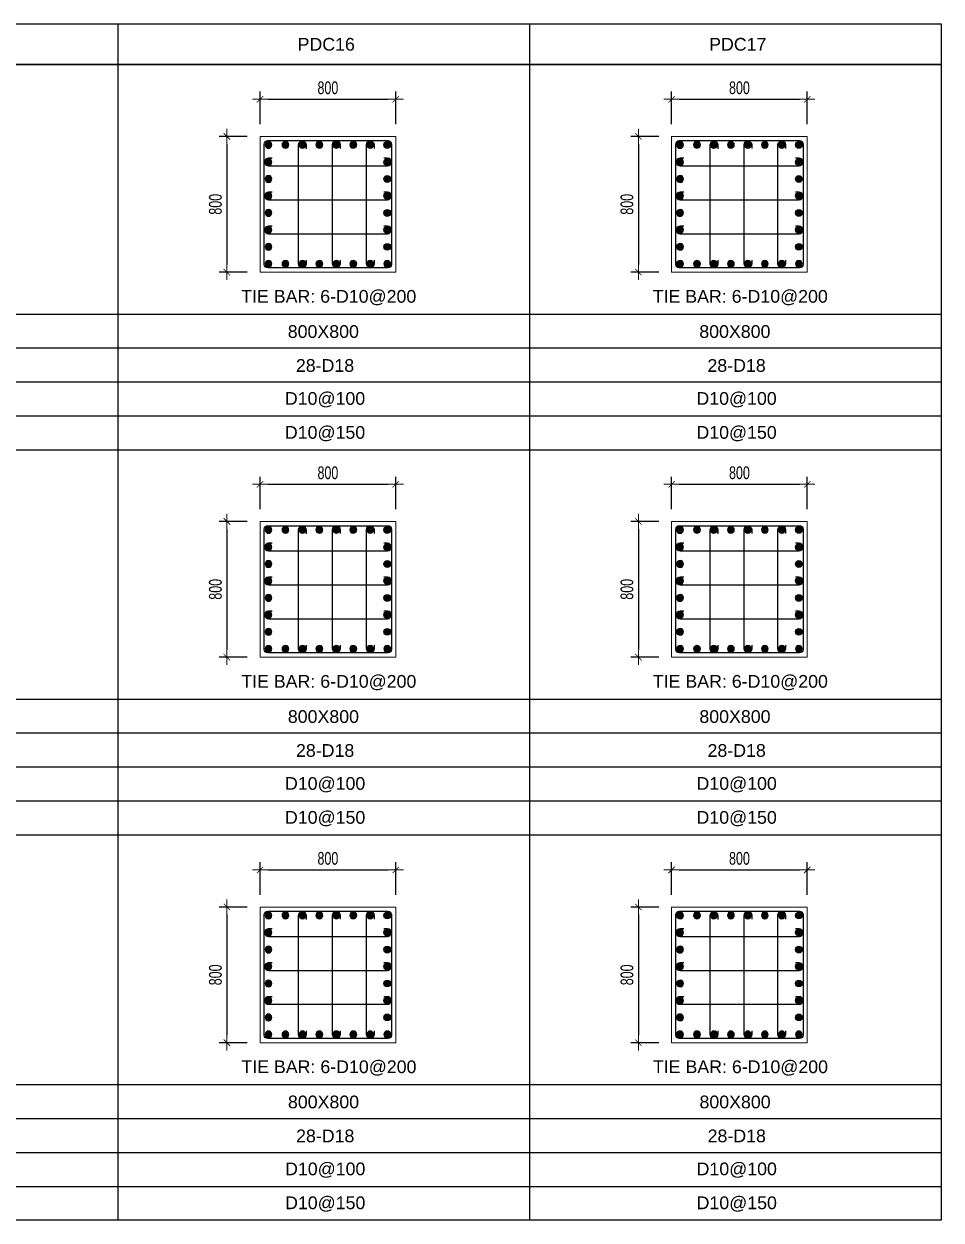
# Model space of a CAD drawing. Header units: millimetres. Extents: x 49323 to 598907, y -6102 to 181761.
# Drawn here: x 575087 to 580493, y 130897 to 137948 of the extents above; entities that cross this region are included whole.
import ezdxf
from ezdxf.enums import TextEntityAlignment as Align

# ---------------------------------------------------------------- set-up
doc = ezdxf.new("R2010")
doc.units = ezdxf.units.MM
doc.linetypes.add('CENTER2', pattern=[1.125, 0.75, -0.125, 0.125, -0.125])
doc.layers.get('Defpoints').update_dxf_attribs({"color": 151, "lineweight": 9})
for name, color, linetype in [('2', 2, 'Continuous'), ('CEN', 1, 'CENTER2'), ('STL', 3, 'Continuous'), ('TIT1', 3, 'Continuous')]:
    doc.layers.add(name, color=color, linetype=linetype)
doc.layers.add('NDC_S_CONTINUOUS', color=3, linetype='Continuous', lineweight=20)
doc.layers.add('NDC_S_DIM', color=1, linetype='Continuous', lineweight=15)
doc.styles.add('NDC_ARIAL', font='arial.ttf', dxfattribs={"width": 0.85})
doc.styles.add('NDC_DIM', font='', dxfattribs={"width": 0.75})
doc.styles.get('NDC_DIM').set_extended_font_data('Dotum')
doc.dimstyles.new('NDC_dim_30', dxfattribs={"dimscale": 30, "dimtxt": 2.5, "dimasz": 1.5, "dimexe": 1.5, "dimexo": 2.5, "dimgap": 1, "dimtad": 1, "dimdec": 0, "dimzin": 0, "dimdsep": 46, "dimtxsty": 'NDC_DIM', "dimblk": 'DIMMARK', "dimcen": 0.09, "dimdle": 1.2, "dimclrd": 1, "dimclre": 1, "dimclrt": 3, "dimadec": 0, "dimazin": 0, "dimtfac": 1, "dimtdec": 0, "dimtix": 1, "dimtofl": 0, "dimtmove": 0, "dimatfit": 3, "dimfxl": 8, "dimfxlon": 1, "dimtolj": 1, "dimtzin": 0, "dimarcsym": 0})

# ---------------------------------------------------------------- blocks, each defined once
blk = doc.blocks.new('8')
at = {"layer": '2'}
blk.add_hatch(color=256, dxfattribs=at).paths.add_polyline_path([(20, 0, 0.386127), (1.9, 19.9), (-1.9, 19.9, 0.386127), (-20, 0, 1)])
blk.add_circle((0, 0), 20, dxfattribs=at)
blk = doc.blocks.new('5')
at = {"layer": 'CEN', "rotation": 180}
blk.add_blockref('8', (0, 0), dxfattribs=at)
blk = doc.blocks.new('DIMMARK')
at = {"layer": 'NDC_S_DIM', "color": 1}
blk.add_line((-1.5, 0), (1, 0), dxfattribs=at)
at = {"layer": 'NDC_S_DIM', "color": 2, "const_width": 0.1}
blk.add_lwpolyline([(-0.42, -0.42), (0.42, 0.42)], dxfattribs=at)
blk = doc.blocks.new('*D1579')
at = {"layer": 'Defpoints', "color": 0, "ltscale": 40, "transparency": 16777216}
for p in [(577278.6, 132961.3), (576478.6, 132739.9), (577278.6, 132739.9)]:
    blk.add_point(p, dxfattribs=at)
at = {"layer": 'NDC_S_DIM', "color": 1, "lineweight": -2, "ltscale": 40, "transparency": 16777216}
for p, q in [((576478.6, 132814.9), (576478.6, 133006.3)), ((577278.6, 132814.9), (577278.6, 133006.3)), ((576523.6, 132961.3), (577233.6, 132961.3))]:
    blk.add_line(p, q, dxfattribs=at)
at = {"layer": 'NDC_S_DIM', "color": 1, "lineweight": -2, "ltscale": 40, "transparency": 16777216, "xscale": 45, "yscale": 45, "zscale": 45, "rotation": 180}
blk.add_blockref('DIMMARK', (576478.6, 132961.3), dxfattribs=at)
at = {"layer": 'NDC_S_DIM', "color": 1, "lineweight": -2, "ltscale": 40, "transparency": 16777216, "xscale": 45, "yscale": 45, "zscale": 45}
blk.add_blockref('DIMMARK', (577278.6, 132961.3), dxfattribs=at)
at = {"layer": 'NDC_S_DIM', "color": 3, "ltscale": 40, "transparency": 16777216, "insert": (576878.6, 133028.8), "char_height": 75, "attachment_point": 5, "style": 'NDC_DIM'}
blk.add_mtext('\\A1;800', dxfattribs=at)
blk = doc.blocks.new('*D1580')
at = {"layer": 'Defpoints', "color": 0, "ltscale": 40, "transparency": 16777216}
for p in [(576478.6, 132742.5), (576283.3, 131942.5), (576478.6, 131942.5)]:
    blk.add_point(p, dxfattribs=at)
at = {"layer": 'NDC_S_DIM', "color": 1, "lineweight": -2, "ltscale": 40, "transparency": 16777216}
for p, q in [((576403.6, 132742.5), (576238.3, 132742.5)), ((576283.3, 132697.5), (576283.3, 131987.5)), ((576403.6, 131942.5), (576238.3, 131942.5))]:
    blk.add_line(p, q, dxfattribs=at)
at = {"layer": 'NDC_S_DIM', "color": 1, "lineweight": -2, "ltscale": 40, "transparency": 16777216, "xscale": 45, "yscale": 45, "zscale": 45}
for p, rotation in [((576283.3, 132742.5), 90), ((576283.3, 131942.5), 270)]:
    blk.add_blockref('DIMMARK', p, dxfattribs=dict(at, rotation=rotation))
at = {"layer": 'NDC_S_DIM', "color": 3, "ltscale": 40, "transparency": 16777216, "insert": (576215.7, 132342.5), "char_height": 75, "attachment_point": 5, "rotation": 90, "style": 'NDC_DIM'}
blk.add_mtext('\\A1;800', dxfattribs=at)
blk = doc.blocks.new('*D1581')
at = {"layer": 'Defpoints', "color": 0, "ltscale": 40, "transparency": 16777216}
for p in [(577278.6, 135234.1), (576478.6, 135012.8), (577278.6, 135012.8)]:
    blk.add_point(p, dxfattribs=at)
at = {"layer": 'NDC_S_DIM', "color": 1, "lineweight": -2, "ltscale": 40, "transparency": 16777216}
for p, q in [((576478.6, 135087.8), (576478.6, 135279.1)), ((576523.6, 135234.1), (577233.6, 135234.1)), ((577278.6, 135087.8), (577278.6, 135279.1))]:
    blk.add_line(p, q, dxfattribs=at)
at = {"layer": 'NDC_S_DIM', "color": 1, "lineweight": -2, "ltscale": 40, "transparency": 16777216, "xscale": 45, "yscale": 45, "zscale": 45, "rotation": 180}
blk.add_blockref('DIMMARK', (576478.6, 135234.1), dxfattribs=at)
at = {"layer": 'NDC_S_DIM', "color": 1, "lineweight": -2, "ltscale": 40, "transparency": 16777216, "xscale": 45, "yscale": 45, "zscale": 45}
blk.add_blockref('DIMMARK', (577278.6, 135234.1), dxfattribs=at)
at = {"layer": 'NDC_S_DIM', "color": 3, "ltscale": 40, "transparency": 16777216, "insert": (576878.6, 135301.7), "char_height": 75, "attachment_point": 5, "style": 'NDC_DIM'}
blk.add_mtext('\\A1;800', dxfattribs=at)
blk = doc.blocks.new('*D1582')
at = {"layer": 'Defpoints', "color": 0, "ltscale": 40, "transparency": 16777216}
for p in [(576478.6, 135015.3), (576283.3, 134215.3), (576478.6, 134215.3)]:
    blk.add_point(p, dxfattribs=at)
at = {"layer": 'NDC_S_DIM', "color": 1, "lineweight": -2, "ltscale": 40, "transparency": 16777216}
for p, q in [((576403.6, 135015.3), (576238.3, 135015.3)), ((576283.3, 134970.3), (576283.3, 134260.3)), ((576403.6, 134215.3), (576238.3, 134215.3))]:
    blk.add_line(p, q, dxfattribs=at)
at = {"layer": 'NDC_S_DIM', "color": 1, "lineweight": -2, "ltscale": 40, "transparency": 16777216, "xscale": 45, "yscale": 45, "zscale": 45}
for p, rotation in [((576283.3, 135015.3), 90), ((576283.3, 134215.3), 270)]:
    blk.add_blockref('DIMMARK', p, dxfattribs=dict(at, rotation=rotation))
at = {"layer": 'NDC_S_DIM', "color": 3, "ltscale": 40, "transparency": 16777216, "insert": (576215.7, 134615.3), "char_height": 75, "attachment_point": 5, "rotation": 90, "style": 'NDC_DIM'}
blk.add_mtext('\\A1;800', dxfattribs=at)
blk = doc.blocks.new('*D1587')
at = {"layer": 'Defpoints', "color": 0, "ltscale": 40, "transparency": 16777216}
for p in [(577278.6, 137503.6), (576478.6, 137282.2), (577278.6, 137282.2)]:
    blk.add_point(p, dxfattribs=at)
at = {"layer": 'NDC_S_DIM', "color": 1, "lineweight": -2, "ltscale": 40, "transparency": 16777216}
for p, q in [((576478.6, 137357.2), (576478.6, 137548.6)), ((576523.6, 137503.6), (577233.6, 137503.6)), ((577278.6, 137357.2), (577278.6, 137548.6))]:
    blk.add_line(p, q, dxfattribs=at)
at = {"layer": 'NDC_S_DIM', "color": 1, "lineweight": -2, "ltscale": 40, "transparency": 16777216, "xscale": 45, "yscale": 45, "zscale": 45, "rotation": 180}
blk.add_blockref('DIMMARK', (576478.6, 137503.6), dxfattribs=at)
at = {"layer": 'NDC_S_DIM', "color": 1, "lineweight": -2, "ltscale": 40, "transparency": 16777216, "xscale": 45, "yscale": 45, "zscale": 45}
blk.add_blockref('DIMMARK', (577278.6, 137503.6), dxfattribs=at)
at = {"layer": 'NDC_S_DIM', "color": 3, "ltscale": 40, "transparency": 16777216, "insert": (576878.6, 137571.1), "char_height": 75, "attachment_point": 5, "style": 'NDC_DIM'}
blk.add_mtext('\\A1;800', dxfattribs=at)
blk = doc.blocks.new('*D1588')
at = {"layer": 'Defpoints', "color": 0, "ltscale": 40, "transparency": 16777216}
for p in [(576478.6, 137284.8), (576283.3, 136484.8), (576478.6, 136484.8)]:
    blk.add_point(p, dxfattribs=at)
at = {"layer": 'NDC_S_DIM', "color": 1, "lineweight": -2, "ltscale": 40, "transparency": 16777216}
for p, q in [((576403.6, 137284.8), (576238.3, 137284.8)), ((576283.3, 137239.8), (576283.3, 136529.8)), ((576403.6, 136484.8), (576238.3, 136484.8))]:
    blk.add_line(p, q, dxfattribs=at)
at = {"layer": 'NDC_S_DIM', "color": 1, "lineweight": -2, "ltscale": 40, "transparency": 16777216, "xscale": 45, "yscale": 45, "zscale": 45}
for p, rotation in [((576283.3, 137284.8), 90), ((576283.3, 136484.8), 270)]:
    blk.add_blockref('DIMMARK', p, dxfattribs=dict(at, rotation=rotation))
at = {"layer": 'NDC_S_DIM', "color": 3, "ltscale": 40, "transparency": 16777216, "insert": (576215.7, 136884.8), "char_height": 75, "attachment_point": 5, "rotation": 90, "style": 'NDC_DIM'}
blk.add_mtext('\\A1;800', dxfattribs=at)
blk = doc.blocks.new('*D1589')
at = {"layer": 'Defpoints', "color": 0, "ltscale": 40, "transparency": 16777216}
for p in [(579704.7, 132961.3), (578904.7, 132739.9), (579704.7, 132739.9)]:
    blk.add_point(p, dxfattribs=at)
at = {"layer": 'NDC_S_DIM', "color": 1, "lineweight": -2, "ltscale": 40, "transparency": 16777216}
for p, q in [((578904.7, 132814.9), (578904.7, 133006.3)), ((579704.7, 132814.9), (579704.7, 133006.3)), ((578949.7, 132961.3), (579659.7, 132961.3))]:
    blk.add_line(p, q, dxfattribs=at)
at = {"layer": 'NDC_S_DIM', "color": 1, "lineweight": -2, "ltscale": 40, "transparency": 16777216, "xscale": 45, "yscale": 45, "zscale": 45, "rotation": 180}
blk.add_blockref('DIMMARK', (578904.7, 132961.3), dxfattribs=at)
at = {"layer": 'NDC_S_DIM', "color": 1, "lineweight": -2, "ltscale": 40, "transparency": 16777216, "xscale": 45, "yscale": 45, "zscale": 45}
blk.add_blockref('DIMMARK', (579704.7, 132961.3), dxfattribs=at)
at = {"layer": 'NDC_S_DIM', "color": 3, "ltscale": 40, "transparency": 16777216, "insert": (579304.7, 133028.8), "char_height": 75, "attachment_point": 5, "style": 'NDC_DIM'}
blk.add_mtext('\\A1;800', dxfattribs=at)
blk = doc.blocks.new('*D1590')
at = {"layer": 'Defpoints', "color": 0, "ltscale": 40, "transparency": 16777216}
for p in [(578904.7, 132742.5), (578709.4, 131942.5), (578904.7, 131942.5)]:
    blk.add_point(p, dxfattribs=at)
at = {"layer": 'NDC_S_DIM', "color": 1, "lineweight": -2, "ltscale": 40, "transparency": 16777216}
for p, q in [((578829.7, 132742.5), (578664.4, 132742.5)), ((578709.4, 132697.5), (578709.4, 131987.5)), ((578829.7, 131942.5), (578664.4, 131942.5))]:
    blk.add_line(p, q, dxfattribs=at)
at = {"layer": 'NDC_S_DIM', "color": 1, "lineweight": -2, "ltscale": 40, "transparency": 16777216, "xscale": 45, "yscale": 45, "zscale": 45}
for p, rotation in [((578709.4, 132742.5), 90), ((578709.4, 131942.5), 270)]:
    blk.add_blockref('DIMMARK', p, dxfattribs=dict(at, rotation=rotation))
at = {"layer": 'NDC_S_DIM', "color": 3, "ltscale": 40, "transparency": 16777216, "insert": (578641.8, 132342.5), "char_height": 75, "attachment_point": 5, "rotation": 90, "style": 'NDC_DIM'}
blk.add_mtext('\\A1;800', dxfattribs=at)
blk = doc.blocks.new('*D1591')
at = {"layer": 'Defpoints', "color": 0, "ltscale": 40, "transparency": 16777216}
for p in [(579704.7, 135234.1), (578904.7, 135012.8), (579704.7, 135012.8)]:
    blk.add_point(p, dxfattribs=at)
at = {"layer": 'NDC_S_DIM', "color": 1, "lineweight": -2, "ltscale": 40, "transparency": 16777216}
for p, q in [((578904.7, 135087.8), (578904.7, 135279.1)), ((578949.7, 135234.1), (579659.7, 135234.1)), ((579704.7, 135087.8), (579704.7, 135279.1))]:
    blk.add_line(p, q, dxfattribs=at)
at = {"layer": 'NDC_S_DIM', "color": 1, "lineweight": -2, "ltscale": 40, "transparency": 16777216, "xscale": 45, "yscale": 45, "zscale": 45, "rotation": 180}
blk.add_blockref('DIMMARK', (578904.7, 135234.1), dxfattribs=at)
at = {"layer": 'NDC_S_DIM', "color": 1, "lineweight": -2, "ltscale": 40, "transparency": 16777216, "xscale": 45, "yscale": 45, "zscale": 45}
blk.add_blockref('DIMMARK', (579704.7, 135234.1), dxfattribs=at)
at = {"layer": 'NDC_S_DIM', "color": 3, "ltscale": 40, "transparency": 16777216, "insert": (579304.7, 135301.7), "char_height": 75, "attachment_point": 5, "style": 'NDC_DIM'}
blk.add_mtext('\\A1;800', dxfattribs=at)
blk = doc.blocks.new('*D1592')
at = {"layer": 'Defpoints', "color": 0, "ltscale": 40, "transparency": 16777216}
for p in [(578904.7, 135015.3), (578709.4, 134215.3), (578904.7, 134215.3)]:
    blk.add_point(p, dxfattribs=at)
at = {"layer": 'NDC_S_DIM', "color": 1, "lineweight": -2, "ltscale": 40, "transparency": 16777216}
for p, q in [((578829.7, 135015.3), (578664.4, 135015.3)), ((578709.4, 134970.3), (578709.4, 134260.3)), ((578829.7, 134215.3), (578664.4, 134215.3))]:
    blk.add_line(p, q, dxfattribs=at)
at = {"layer": 'NDC_S_DIM', "color": 1, "lineweight": -2, "ltscale": 40, "transparency": 16777216, "xscale": 45, "yscale": 45, "zscale": 45}
for p, rotation in [((578709.4, 135015.3), 90), ((578709.4, 134215.3), 270)]:
    blk.add_blockref('DIMMARK', p, dxfattribs=dict(at, rotation=rotation))
at = {"layer": 'NDC_S_DIM', "color": 3, "ltscale": 40, "transparency": 16777216, "insert": (578641.8, 134615.3), "char_height": 75, "attachment_point": 5, "rotation": 90, "style": 'NDC_DIM'}
blk.add_mtext('\\A1;800', dxfattribs=at)
blk = doc.blocks.new('*D1593')
at = {"layer": 'Defpoints', "color": 0, "ltscale": 40, "transparency": 16777216}
for p in [(579704.7, 137503.6), (578904.7, 137282.2), (579704.7, 137282.2)]:
    blk.add_point(p, dxfattribs=at)
at = {"layer": 'NDC_S_DIM', "color": 1, "lineweight": -2, "ltscale": 40, "transparency": 16777216}
for p, q in [((578904.7, 137357.2), (578904.7, 137548.6)), ((578949.7, 137503.6), (579659.7, 137503.6)), ((579704.7, 137357.2), (579704.7, 137548.6))]:
    blk.add_line(p, q, dxfattribs=at)
at = {"layer": 'NDC_S_DIM', "color": 1, "lineweight": -2, "ltscale": 40, "transparency": 16777216, "xscale": 45, "yscale": 45, "zscale": 45, "rotation": 180}
blk.add_blockref('DIMMARK', (578904.7, 137503.6), dxfattribs=at)
at = {"layer": 'NDC_S_DIM', "color": 1, "lineweight": -2, "ltscale": 40, "transparency": 16777216, "xscale": 45, "yscale": 45, "zscale": 45}
blk.add_blockref('DIMMARK', (579704.7, 137503.6), dxfattribs=at)
at = {"layer": 'NDC_S_DIM', "color": 3, "ltscale": 40, "transparency": 16777216, "insert": (579304.7, 137571.1), "char_height": 75, "attachment_point": 5, "style": 'NDC_DIM'}
blk.add_mtext('\\A1;800', dxfattribs=at)
blk = doc.blocks.new('*D1594')
at = {"layer": 'Defpoints', "color": 0, "ltscale": 40, "transparency": 16777216}
for p in [(578904.7, 137284.8), (578709.4, 136484.8), (578904.7, 136484.8)]:
    blk.add_point(p, dxfattribs=at)
at = {"layer": 'NDC_S_DIM', "color": 1, "lineweight": -2, "ltscale": 40, "transparency": 16777216}
for p, q in [((578829.7, 137284.8), (578664.4, 137284.8)), ((578709.4, 137239.8), (578709.4, 136529.8)), ((578829.7, 136484.8), (578664.4, 136484.8))]:
    blk.add_line(p, q, dxfattribs=at)
at = {"layer": 'NDC_S_DIM', "color": 1, "lineweight": -2, "ltscale": 40, "transparency": 16777216, "xscale": 45, "yscale": 45, "zscale": 45}
for p, rotation in [((578709.4, 137284.8), 90), ((578709.4, 136484.8), 270)]:
    blk.add_blockref('DIMMARK', p, dxfattribs=dict(at, rotation=rotation))
at = {"layer": 'NDC_S_DIM', "color": 3, "ltscale": 40, "transparency": 16777216, "insert": (578641.8, 136884.8), "char_height": 75, "attachment_point": 5, "rotation": 90, "style": 'NDC_DIM'}
blk.add_mtext('\\A1;800', dxfattribs=at)

msp = doc.modelspace()

# ---------------------------------------------------------------- linework, layer by layer
at = {"layer": '2', "lineweight": -2, "ltscale": 1000}
for points in [[(577253.6, 137239.8), (577253.6, 136529.8, -0.414214), (577233.6, 136509.8), (576523.6, 136509.8, -0.414214), (576503.6, 136529.8), (576503.6, 137239.8, -0.414214), (576523.6, 137259.8), (577233.6, 137259.8, -0.414214)], [(579679.7, 137239.8), (579679.7, 136529.8, -0.414214), (579659.7, 136509.8), (578949.7, 136509.8, -0.414214), (578929.7, 136529.8), (578929.7, 137239.8, -0.414214), (578949.7, 137259.8), (579659.7, 137259.8, -0.414214)], [(577253.6, 134970.3), (577253.6, 134260.3, -0.414214), (577233.6, 134240.3), (576523.6, 134240.3, -0.414214), (576503.6, 134260.3), (576503.6, 134970.3, -0.414214), (576523.6, 134990.3), (577233.6, 134990.3, -0.414214)], [(579679.7, 134970.3), (579679.7, 134260.3, -0.414214), (579659.7, 134240.3), (578949.7, 134240.3, -0.414214), (578929.7, 134260.3), (578929.7, 134970.3, -0.414214), (578949.7, 134990.3), (579659.7, 134990.3, -0.414214)], [(577253.6, 132697.5), (577253.6, 131987.5, -0.414214), (577233.6, 131967.5), (576523.6, 131967.5, -0.414214), (576503.6, 131987.5), (576503.6, 132697.5, -0.414214), (576523.6, 132717.5), (577233.6, 132717.5, -0.414214)], [(579679.7, 132697.5), (579679.7, 131987.5, -0.414214), (579659.7, 131967.5), (578949.7, 131967.5, -0.414214), (578929.7, 131987.5), (578929.7, 132697.5, -0.414214), (578949.7, 132717.5), (579659.7, 132717.5, -0.414214)]]:
    msp.add_lwpolyline(points, format="xyb", close=True, dxfattribs=at)
at = {"layer": '2'}
for points in [[(576750.9, 136554.4), (576750.9, 136532.3, -1), (576705.9, 136532.3), (576705.9, 137234.3, -1), (576750.9, 137234.3), (576750.9, 137212.1)], [(576950.9, 136555.9), (576950.9, 136533.7, -1), (576905.9, 136533.7), (576905.9, 137235.7, -1), (576950.9, 137235.7), (576950.9, 137213.6)], [(577150.9, 136555.9), (577150.9, 136533.7, -1), (577105.9, 136533.7), (577105.9, 137235.7, -1), (577150.9, 137235.7), (577150.9, 137213.6)], [(579177, 136554.4), (579177, 136532.3, -1), (579132, 136532.3), (579132, 137234.3, -1), (579177, 137234.3), (579177, 137212.1)], [(579377, 136555.9), (579377, 136533.7, -1), (579332, 136533.7), (579332, 137235.7, -1), (579377, 137235.7), (579377, 137213.6)], [(579577, 136555.9), (579577, 136533.7, -1), (579532, 136533.7), (579532, 137235.7, -1), (579577, 137235.7), (579577, 137213.6)], [(576550.5, 137156.3), (576528.4, 137156.3, 1), (576528.4, 137111.3), (577230.4, 137111.3, 1), (577230.4, 137156.3), (577208.3, 137156.3)], [(578976.6, 137156.3), (578954.5, 137156.3, 1), (578954.5, 137111.3), (579656.5, 137111.3, 1), (579656.5, 137156.3), (579634.4, 137156.3)], [(576550.5, 136956.3), (576528.4, 136956.3, 1), (576528.4, 136911.3), (577230.4, 136911.3, 1), (577230.4, 136956.3), (577208.3, 136956.3)], [(578976.6, 136956.3), (578954.5, 136956.3, 1), (578954.5, 136911.3), (579656.5, 136911.3, 1), (579656.5, 136956.3), (579634.4, 136956.3)], [(576550.5, 136756.3), (576528.4, 136756.3, 1), (576528.4, 136711.3), (577230.4, 136711.3, 1), (577230.4, 136756.3), (577208.3, 136756.3)], [(578976.6, 136756.3), (578954.5, 136756.3, 1), (578954.5, 136711.3), (579656.5, 136711.3, 1), (579656.5, 136756.3), (579634.4, 136756.3)], [(576750.9, 134285), (576750.9, 134262.8, -1), (576705.9, 134262.8), (576705.9, 134964.8, -1), (576750.9, 134964.8), (576750.9, 134942.7)], [(576950.9, 134286.4), (576950.9, 134264.3, -1), (576905.9, 134264.3), (576905.9, 134966.3, -1), (576950.9, 134966.3), (576950.9, 134944.2)], [(577150.9, 134286.4), (577150.9, 134264.3, -1), (577105.9, 134264.3), (577105.9, 134966.3, -1), (577150.9, 134966.3), (577150.9, 134944.2)], [(579177, 134285), (579177, 134262.8, -1), (579132, 134262.8), (579132, 134964.8, -1), (579177, 134964.8), (579177, 134942.7)], [(579377, 134286.4), (579377, 134264.3, -1), (579332, 134264.3), (579332, 134966.3, -1), (579377, 134966.3), (579377, 134944.2)], [(579577, 134286.4), (579577, 134264.3, -1), (579532, 134264.3), (579532, 134966.3, -1), (579577, 134966.3), (579577, 134944.2)], [(576550.5, 134886.9), (576528.4, 134886.9, 1), (576528.4, 134841.8), (577230.4, 134841.8, 1), (577230.4, 134886.9), (577208.3, 134886.9)], [(578976.6, 134886.9), (578954.5, 134886.9, 1), (578954.5, 134841.8), (579656.5, 134841.8, 1), (579656.5, 134886.9), (579634.4, 134886.9)], [(576550.5, 134686.9), (576528.4, 134686.9, 1), (576528.4, 134641.8), (577230.4, 134641.8, 1), (577230.4, 134686.9), (577208.3, 134686.9)], [(578976.6, 134686.9), (578954.5, 134686.9, 1), (578954.5, 134641.8), (579656.5, 134641.8, 1), (579656.5, 134686.9), (579634.4, 134686.9)], [(576550.5, 134486.9), (576528.4, 134486.9, 1), (576528.4, 134441.8), (577230.4, 134441.8, 1), (577230.4, 134486.9), (577208.3, 134486.9)], [(578976.6, 134486.9), (578954.5, 134486.9, 1), (578954.5, 134441.8), (579656.5, 134441.8, 1), (579656.5, 134486.9), (579634.4, 134486.9)], [(576750.9, 132012.1), (576750.9, 131990, -1), (576705.9, 131990), (576705.9, 132692, -1), (576750.9, 132692), (576750.9, 132669.8)], [(576950.9, 132013.6), (576950.9, 131991.4, -1), (576905.9, 131991.4), (576905.9, 132693.4, -1), (576950.9, 132693.4), (576950.9, 132671.3)], [(577150.9, 132013.6), (577150.9, 131991.4, -1), (577105.9, 131991.4), (577105.9, 132693.4, -1), (577150.9, 132693.4), (577150.9, 132671.3)], [(579177, 132012.1), (579177, 131990, -1), (579132, 131990), (579132, 132692, -1), (579177, 132692), (579177, 132669.8)], [(579377, 132013.6), (579377, 131991.4, -1), (579332, 131991.4), (579332, 132693.4, -1), (579377, 132693.4), (579377, 132671.3)], [(579577, 132013.6), (579577, 131991.4, -1), (579532, 131991.4), (579532, 132693.4, -1), (579577, 132693.4), (579577, 132671.3)], [(576550.5, 132614), (576528.4, 132614, 1), (576528.4, 132569), (577230.4, 132569, 1), (577230.4, 132614), (577208.3, 132614)], [(578976.6, 132614), (578954.5, 132614, 1), (578954.5, 132569), (579656.5, 132569, 1), (579656.5, 132614), (579634.4, 132614)], [(576550.5, 132414), (576528.4, 132414, 1), (576528.4, 132369), (577230.4, 132369, 1), (577230.4, 132414), (577208.3, 132414)], [(578976.6, 132414), (578954.5, 132414, 1), (578954.5, 132369), (579656.5, 132369, 1), (579656.5, 132414), (579634.4, 132414)], [(576550.5, 132214), (576528.4, 132214, 1), (576528.4, 132169), (577230.4, 132169, 1), (577230.4, 132214), (577208.3, 132214)], [(578976.6, 132214), (578954.5, 132214, 1), (578954.5, 132169), (579656.5, 132169, 1), (579656.5, 132214), (579634.4, 132214)]]:
    msp.add_lwpolyline(points, format="xyb", dxfattribs=at)
at = {"layer": 'NDC_S_CONTINUOUS', "ltscale": 70}
for points in [[(577278.6, 137284.8), (577278.6, 136484.8), (576478.6, 136484.8), (576478.6, 137284.8), (577278.6, 137284.8)], [(579704.7, 137284.8), (579704.7, 136484.8), (578904.7, 136484.8), (578904.7, 137284.8), (579704.7, 137284.8)], [(577278.6, 135015.3), (577278.6, 134215.3), (576478.6, 134215.3), (576478.6, 135015.3), (577278.6, 135015.3)], [(579704.7, 135015.3), (579704.7, 134215.3), (578904.7, 134215.3), (578904.7, 135015.3), (579704.7, 135015.3)], [(577278.6, 132742.5), (577278.6, 131942.5), (576478.6, 131942.5), (576478.6, 132742.5), (577278.6, 132742.5)], [(579704.7, 132742.5), (579704.7, 131942.5), (578904.7, 131942.5), (578904.7, 132742.5), (579704.7, 132742.5)]]:
    msp.add_lwpolyline(points, dxfattribs=at)
at = {"layer": 'TIT1', "color": 2}
msp.add_line((568877.4, 137947.9), (580493.4, 137947.9), dxfattribs=at)
at = {"layer": 'TIT1'}
for p, q in [((575641.2, 137947.9), (575641.2, 130897.1)), ((578067.3, 137947.9), (578067.3, 130897.1)), ((580493.4, 137947.9), (580493.4, 130897.1)), ((580493.4, 137707.9), (568875.6, 137707.9)), ((568877.4, 137707.9), (580493.4, 137707.9)), ((580493.4, 135435.9), (568876.2, 135435.9)), ((580493.4, 133166.5), (568876.7, 133166.5)), ((580493.4, 130897.1), (568876.7, 130897.1))]:
    msp.add_line(p, q, dxfattribs=at)
at = {"layer": 'TIT1', "color": 8}
for p, q in [((580493.4, 136235.9), (569504, 136235.9)), ((580493.4, 136035.9), (569504, 136035.9)), ((580493.4, 135835.9), (569504, 135835.9)), ((580493.4, 135635.9), (569933.3, 135635.9)), ((580493.4, 133966.5), (569504.6, 133966.5)), ((580493.4, 133766.5), (569504.6, 133766.5)), ((580493.4, 133566.5), (569504.6, 133566.5)), ((580493.4, 133366.5), (569933.8, 133366.5)), ((580493.4, 131693.6), (569505.1, 131693.6)), ((580493.4, 131493.6), (569505.1, 131493.6)), ((580493.4, 131293.6), (569505.1, 131293.6)), ((580493.4, 131093.6), (569934.3, 131093.6))]:
    msp.add_line(p, q, dxfattribs=at)

# ---------------------------------------------------------------- block references
at = {"layer": 'STL', "xscale": -1}
for p in [(576528.4, 137234.8), (578954.5, 137234.8), (576528.4, 137133.8), (578954.5, 137133.8), (576528.4, 137033.8), (578954.5, 137033.8), (576528.4, 136933.8), (578954.5, 136933.8), (576528.4, 136833.8), (578954.5, 136833.8), (576528.4, 136733.8), (578954.5, 136733.8), (576528.4, 136633.8), (578954.5, 136633.8), (576528.4, 136533.8), (578954.5, 136533.8), (576528.4, 134965.3), (578954.5, 134965.3), (576528.4, 134864.4), (578954.5, 134864.4), (576528.4, 134764.4), (578954.5, 134764.4), (576528.4, 134664.4), (578954.5, 134664.4), (576528.4, 134564.4), (578954.5, 134564.4), (576528.4, 134464.4), (578954.5, 134464.4), (576528.4, 134364.4), (578954.5, 134364.4), (576528.4, 134264.4), (578954.5, 134264.4), (576528.4, 132692.5), (578954.5, 132692.5), (576528.4, 132591.5), (578954.5, 132591.5), (576528.4, 132491.5), (578954.5, 132491.5), (576528.4, 132391.5), (578954.5, 132391.5), (576528.4, 132291.5), (578954.5, 132291.5), (576528.4, 132191.5), (578954.5, 132191.5), (576528.4, 132091.5), (578954.5, 132091.5), (576528.4, 131991.5), (578954.5, 131991.5)]:
    msp.add_blockref('5', p, dxfattribs=at)
at = {"layer": 'STL', "xscale": -1, "rotation": 270}
for p in [(576628.4, 137235.7), (576728.4, 137235.7), (576828.4, 137235.7), (576928.4, 137235.7), (577028.4, 137235.7), (577128.4, 137235.7), (579054.5, 137235.7), (579154.5, 137235.7), (579254.5, 137235.7), (579354.5, 137235.7), (579454.5, 137235.7), (579554.5, 137235.7), (576528.4, 136533.8), (576628.4, 136533.8), (576728.4, 136533.8), (576828.4, 136533.8), (576928.4, 136533.8), (577028.4, 136533.8), (577128.4, 136533.8), (577228.6, 136533.8), (578954.5, 136533.8), (579054.5, 136533.8), (579154.5, 136533.8), (579254.5, 136533.8), (579354.5, 136533.8), (579454.5, 136533.8), (579554.5, 136533.8), (579654.7, 136533.8), (576628.4, 134966.3), (576728.4, 134966.3), (576828.4, 134966.3), (576928.4, 134966.3), (577028.4, 134966.3), (577128.4, 134966.3), (579054.5, 134966.3), (579154.5, 134966.3), (579254.5, 134966.3), (579354.5, 134966.3), (579454.5, 134966.3), (579554.5, 134966.3), (576528.4, 134264.4), (576628.4, 134264.4), (576728.4, 134264.4), (576828.4, 134264.4), (576928.4, 134264.4), (577028.4, 134264.4), (577128.4, 134264.4), (577228.6, 134264.4), (578954.5, 134264.4), (579054.5, 134264.4), (579154.5, 134264.4), (579254.5, 134264.4), (579354.5, 134264.4), (579454.5, 134264.4), (579554.5, 134264.4), (579654.7, 134264.4), (576628.4, 132693.4), (576728.4, 132693.4), (576828.4, 132693.4), (576928.4, 132693.4), (577028.4, 132693.4), (577128.4, 132693.4), (579054.5, 132693.4), (579154.5, 132693.4), (579254.5, 132693.4), (579354.5, 132693.4), (579454.5, 132693.4), (579554.5, 132693.4), (576528.4, 131991.5), (576628.4, 131991.5), (576728.4, 131991.5), (576828.4, 131991.5), (576928.4, 131991.5), (577028.4, 131991.5), (577128.4, 131991.5), (577228.7, 131991.5), (578954.5, 131991.5), (579054.5, 131991.5), (579154.5, 131991.5), (579254.5, 131991.5), (579354.5, 131991.5), (579454.5, 131991.5), (579554.5, 131991.5), (579654.8, 131991.5)]:
    msp.add_blockref('5', p, dxfattribs=at)
at = {"layer": 'STL'}
for p in [(577228.9, 137234.8), (579655, 137234.8), (577228.9, 137133.8), (579655, 137133.8), (577228.9, 137033.8), (579655, 137033.8), (577228.9, 136933.8), (579655, 136933.8), (577228.9, 136833.8), (579655, 136833.8), (577228.9, 136733.8), (579655, 136733.8), (577228.9, 136633.8), (579655, 136633.8), (577228.9, 134965.3), (579655, 134965.3), (577228.9, 134864.4), (579655, 134864.4), (577228.9, 134764.4), (579655, 134764.4), (577228.9, 134664.4), (579655, 134664.4), (577228.9, 134564.4), (579655, 134564.4), (577228.9, 134464.4), (579655, 134464.4), (577228.9, 134364.4), (579655, 134364.4), (577228.9, 132692.5), (579655, 132692.5), (577228.9, 132591.5), (579655, 132591.5), (577228.9, 132491.5), (579655, 132491.5), (577228.9, 132391.5), (579655, 132391.5), (577228.9, 132291.5), (579655, 132291.5), (577228.9, 132191.5), (579655, 132191.5), (577228.9, 132091.5), (579655, 132091.5)]:
    msp.add_blockref('5', p, dxfattribs=at)

# ---------------------------------------------------------------- texts
at = {"layer": 'TIT1', "color": 2, "style": 'NDC_ARIAL'}
for s, p in [('PDC16', (576868.9, 137827.9)), ('PDC17', (579295, 137827.9))]:
    msp.add_text(s, height=75, dxfattribs=at).set_placement(p, align=Align.MIDDLE)
at = {"layer": 'TIT1', "style": 'NDC_ARIAL'}
for s, p in [('TIE BAR: 6-D10@200', (576883.5, 136336.5)), ('TIE BAR: 6-D10@200', (579309.6, 136336.5)), ('800X800', (576851.7, 136134.6)), ('800X800', (579277.8, 136134.6)), ('28-D18', (576861.7, 135934.6)), ('28-D18', (579287.8, 135934.6)), ('D10@100', (576861.7, 135734.6)), ('D10@100', (579287.8, 135734.6)), ('D10@150', (576861.7, 135534.6)), ('D10@150', (579287.8, 135534.6)), ('TIE BAR: 6-D10@200', (576884, 134067.1)), ('TIE BAR: 6-D10@200', (579310.1, 134067.1)), ('800X800', (576852.2, 133865.2)), ('800X800', (579278.3, 133865.2)), ('28-D18', (576862.3, 133665.2)), ('28-D18', (579288.4, 133665.2)), ('D10@100', (576862.3, 133465.2)), ('D10@100', (579288.4, 133465.2)), ('D10@150', (576862.3, 133265.2)), ('D10@150', (579288.4, 133265.2)), ('TIE BAR: 6-D10@200', (576884.6, 131795.3)), ('TIE BAR: 6-D10@200', (579310.7, 131795.3)), ('800X800', (576852.8, 131593.4)), ('800X800', (579278.9, 131593.4)), ('28-D18', (576862.8, 131393.4)), ('28-D18', (579288.9, 131393.4)), ('D10@100', (576862.8, 131193.4)), ('D10@100', (579288.9, 131193.4)), ('D10@150', (576862.8, 130993.4)), ('D10@150', (579288.9, 130993.4))]:
    msp.add_text(s, height=75, dxfattribs=at).set_placement(p, align=Align.MIDDLE)

# ---------------------------------------------------------------- dimensions: what is measured, and where the dimension line sits
at = {"layer": 'NDC_S_DIM', "ltscale": 40}
for base, p1, p2, picture, middle in [((577278.6, 137503.6), (576478.6, 137282.2), (577278.6, 137282.2), '*D1587', (576878.6, 137571.1)), ((579704.7, 137503.6), (578904.7, 137282.2), (579704.7, 137282.2), '*D1593', (579304.7, 137571.1)), ((577278.6, 135234.1), (576478.6, 135012.8), (577278.6, 135012.8), '*D1581', (576878.6, 135301.7)), ((579704.7, 135234.1), (578904.7, 135012.8), (579704.7, 135012.8), '*D1591', (579304.7, 135301.7)), ((577278.6, 132961.3), (576478.6, 132739.9), (577278.6, 132739.9), '*D1579', (576878.6, 133028.8)), ((579704.7, 132961.3), (578904.7, 132739.9), (579704.7, 132739.9), '*D1589', (579304.7, 133028.8))]:
    dim = msp.add_linear_dim(base=base, p1=p1, p2=p2, dimstyle='NDC_dim_30', dxfattribs=at)
    dim.commit()
    dim.dimension.update_dxf_attribs({"geometry": picture, "text_midpoint": middle})
for base, p1, p2, picture, middle in [((576283.3, 136484.8), (576478.6, 137284.8), (576478.6, 136484.8), '*D1588', (576215.7, 136884.8)), ((578709.4, 136484.8), (578904.7, 137284.8), (578904.7, 136484.8), '*D1594', (578641.8, 136884.8)), ((576283.3, 134215.3), (576478.6, 135015.3), (576478.6, 134215.3), '*D1582', (576215.7, 134615.3)), ((578709.4, 134215.3), (578904.7, 135015.3), (578904.7, 134215.3), '*D1592', (578641.8, 134615.3)), ((576283.3, 131942.5), (576478.6, 132742.5), (576478.6, 131942.5), '*D1580', (576215.7, 132342.5)), ((578709.4, 131942.5), (578904.7, 132742.5), (578904.7, 131942.5), '*D1590', (578641.8, 132342.5))]:
    dim = msp.add_linear_dim(base=base, p1=p1, p2=p2, angle=90, dimstyle='NDC_dim_30', dxfattribs=at)
    dim.commit()
    dim.dimension.update_dxf_attribs({"geometry": picture, "text_midpoint": middle})

doc.saveas('drawing.dxf')
